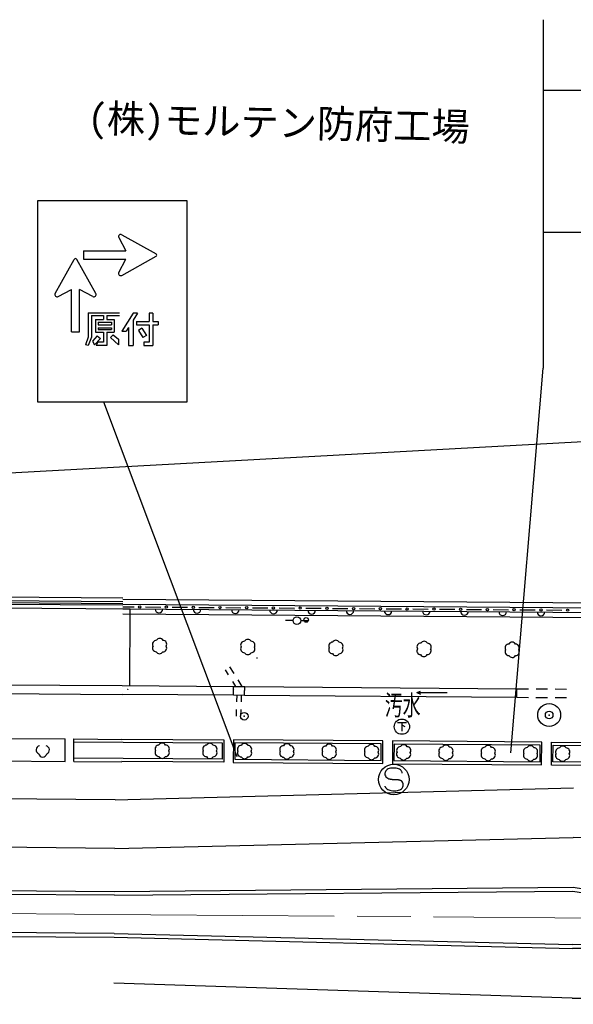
# Model space of a CAD drawing. Units: millimetres, scale not verified. Extents: x 40000 to 680000, y 20000 to 380000.
# Drawn here: x 109575 to 145802, y 277865 to 342289 of the extents above; entities that cross this region are included whole.
import ezdxf
from ezdxf.enums import TextEntityAlignment as Align

# ---------------------------------------------------------------- set-up
doc = ezdxf.new("R2010")
doc.units = ezdxf.units.MM
doc.header["$LTSCALE"] = 1000
doc.header["$PDMODE"] = 32
doc.header["$PDSIZE"] = 500
doc.linetypes.add('CHAIN', pattern=[18.5, 12, -1.5, 3.5, -1.5])
for name, color, linetype, lineweight in [('M-BGD', 7, 'Continuous', 25), ('M-BGD-EXST', 7, 'Continuous', 25), ('M-BMK', 2, 'CHAIN', 13), ('M-BMK-SRVR', 3, 'Continuous', 25), ('M-STR-STRC', 7, 'Continuous', 25), ('M-STR-STRD', 7, 'Continuous', 25)]:
    doc.layers.add(name, color=color, linetype=linetype, lineweight=lineweight)
doc.layers.add('M-BMK-HTXT', color=7, linetype='Continuous')
doc.styles.add('ＭＳ ゴシック', font='')
doc.styles.get('ＭＳ ゴシック').set_extended_font_data('MS Gothic')

msp = doc.modelspace()

# ---------------------------------------------------------------- linework, layer by layer
at = {"layer": 'M-BGD'}
for p, q in [((98258, 312061), (179090, 316477)), ((116327, 303973), (70353, 304323)), ((116329, 304193), (70355, 304543)), ((81941, 304352), (116328, 304089)), ((116331, 304443), (87227, 304664)), ((116331, 304370), (188543, 303825)), ((116806, 303719), (81934, 303985)), ((116327, 303740), (188539, 303200)), ((116328, 303876), (117055, 303870)), ((116329, 304040), (188541, 303495)), ((116778, 298713), (116805, 303719)), ((117805, 303865), (118805, 303857)), ((119555, 303851), (120555, 303844)), ((121304, 303838), (122304, 303830)), ((123054, 303825), (124054, 303817)), ((124804, 303811), (125804, 303804)), ((126554, 303798), (127554, 303790)), ((128304, 303785), (129304, 303777)), ((130054, 303771), (131054, 303764)), ((131804, 303758), (132804, 303750)), ((133554, 303745), (134554, 303737)), ((135304, 303731), (136304, 303724)), ((137054, 303718), (138054, 303711)), ((138804, 303705), (139804, 303697)), ((140554, 303691), (141554, 303684)), ((142304, 303678), (143304, 303671)), ((144054, 303665), (145054, 303657)), ((116324, 303410), (150347, 303156)), ((123246, 299417), (123036, 299749)), ((123602, 299509), (123331, 299936)), ((81908, 298958), (116289, 298716)), ((123725, 298663), (123514, 298995)), ((124141, 298660), (123870, 299087)), ((81654, 298380), (116284, 298136)), ((116289, 298724), (123569, 298665)), ((123564, 298105), (123569, 298665)), ((123569, 298665), (124298, 298659)), ((124293, 298099), (124298, 298659)), ((124298, 298659), (142111, 298514)), ((135555, 298262), (135805, 298362)), ((142108, 297954), (142113, 298514)), ((142111, 298514), (142864, 298509)), ((142111, 298514), (142113, 298514)), ((143364, 298507), (144114, 298502)), ((144614, 298500), (145364, 298495)), ((116285, 298164), (123564, 298105)), ((123564, 298105), (124293, 298099)), ((123779, 298106), (123764, 297662)), ((124078, 298097), (124064, 297653)), ((124293, 298099), (142108, 297954)), ((135555, 298262), (135805, 298162)), ((135555, 298262), (137555, 298261)), ((142108, 297954), (142860, 297949)), ((143360, 297947), (144110, 297942)), ((144610, 297940), (145360, 297935)), ((123749, 297163), (123734, 296719)), ((124048, 297153), (124034, 296709)), ((102719, 295309), (112552, 295231)), ((112540, 293755), (112552, 295231)), ((113107, 293750), (113119, 295227)), ((113119, 295227), (116263, 295202)), ((102708, 293833), (112540, 293755)), ((113107, 293750), (116252, 293725))]:
    msp.add_line(p, q, dxfattribs=at)
for points in [[(116261, 295224), (122934, 295178), (122924, 293701), (116251, 293747)], [(113118, 295045), (122832, 294979), (122825, 293902), (113109, 293968)]]:
    msp.add_lwpolyline(points, dxfattribs=at)
for points in [[(123553, 293697), (133329, 293625), (133340, 295102), (123564, 295174)], [(133963, 293608), (143729, 293533), (143741, 295023), (133974, 295098)], [(123654, 293896), (133231, 293826), (133238, 294903), (123662, 294973)], [(134064, 293808), (143631, 293734), (143639, 294823), (134072, 294897)], [(144378, 295018), (154145, 294943), (154131, 293449), (144367, 293523)], [(144476, 294817), (154043, 294743), (154035, 293648), (144468, 293722)]]:
    msp.add_lwpolyline(points, close=True, dxfattribs=at)
for centre, radius in [((117430, 303867), 75), ((119180, 303854), 75), ((120929, 303841), 75), ((122679, 303827), 75), ((124429, 303814), 75), ((126179, 303801), 75), ((127929, 303788), 75), ((129679, 303774), 75), ((131429, 303761), 75), ((133179, 303748), 75), ((134929, 303734), 75), ((136679, 303721), 75), ((138429, 303708), 75), ((140179, 303694), 75), ((141929, 303681), 75), ((143679, 303668), 75), ((145429, 303654), 75), ((128318, 303014), 150), ((116648, 298476), 10), ((123567, 298451), 10), ((124295, 298379), 10)]:
    msp.add_circle(centre, radius, dxfattribs=at)
for centre in [(118684, 303722), (121183, 303703), (123683, 303685), (126183, 303666), (128683, 303647), (131183, 303629), (133683, 303610), (136183, 303591), (138683, 303573), (141183, 303554), (143683, 303535)]:
    msp.add_arc(centre, 250, 179.57212, 359.57212, dxfattribs=at)
msp.add_point((124267, 296711), dxfattribs=at)
at = {"layer": 'M-BGD-EXST'}
for p, q in [((127468, 302968), (126968, 302972)), ((127968, 302967), (128468, 302968)), ((134291, 296312), (134891, 296297)), ((134591, 296305), (134577, 295730)), ((134588, 296155), (134785, 296050))]:
    msp.add_line(p, q, dxfattribs=at)
for points in [[(133790, 292609), (133816, 292604), (133841, 292599), (133866, 292594), (133892, 292590), (133917, 292586), (133943, 292582), (133968, 292579), (133994, 292576), (134019, 292574), (134045, 292573), (134066, 292572), (134087, 292572), (134108, 292572), (134129, 292572), (134150, 292572), (134171, 292572), (134192, 292573), (134214, 292573), (134235, 292573), (134256, 292573), (134268, 292572), (134279, 292572), (134291, 292571), (134303, 292570), (134314, 292570), (134326, 292568), (134338, 292567), (134349, 292566), (134361, 292564), (134373, 292562), (134379, 292561), (134386, 292560), (134393, 292559), (134400, 292557), (134407, 292556), (134414, 292554), (134421, 292552), (134428, 292550), (134435, 292548), (134441, 292546), (134447, 292544), (134453, 292542), (134459, 292540), (134465, 292538), (134471, 292536), (134477, 292533), (134483, 292531), (134489, 292528), (134494, 292526), (134500, 292523), (134506, 292520), (134512, 292517), (134518, 292514), (134523, 292511), (134529, 292508), (134534, 292505), (134540, 292501), (134545, 292498), (134550, 292494), (134555, 292490), (134562, 292484), (134569, 292478), (134575, 292472), (134582, 292465), (134588, 292458)], [(133540, 292032), (133535, 292039), (133530, 292047), (133525, 292055), (133520, 292063), (133516, 292070), (133511, 292078), (133507, 292086), (133504, 292095), (133501, 292103), (133498, 292111), (133496, 292119), (133495, 292127), (133493, 292135)]]:
    msp.add_lwpolyline(points, dxfattribs=at)
for centre, radius in [((127718, 302967), 250), ((125098, 300528), 10), ((134585, 296030), 500), ((134056, 292573), 1000)]:
    msp.add_circle(centre, radius, dxfattribs=at)
for centre, radius, start, end in [((118517, 301433), 250, 89.3876, 209.3876), ((118735, 301555), 250, 29.3876, 149.3876), ((118950, 301428), 250, 329.3876, 89.3876), ((124284, 301371), 250, 89.3876, 209.3876), ((124502, 301494), 250, 29.3876, 149.3876), ((124717, 301366), 250, 329.3876, 89.3876), ((130052, 301309), 250, 89.3876, 209.3876), ((130269, 301432), 250, 29.3876, 149.3876), ((130485, 301305), 250, 329.3876, 89.3876), ((136037, 301370), 250, 29.3876, 149.3876), ((141804, 301309), 250, 29.3876, 149.3876), ((118514, 301183), 250, 149.3876, 269.3876), ((118729, 301055), 250, 209.3876, 329.3876), ((118947, 301178), 250, 269.3876, 29.3876), ((124282, 301121), 250, 149.3876, 269.3876), ((124497, 300994), 250, 209.3876, 329.3876), ((124715, 301116), 250, 269.3876, 29.3876), ((130049, 301059), 250, 149.3876, 269.3876), ((130482, 301055), 250, 269.3876, 29.3876), ((135816, 300998), 250, 149.3876, 269.3876), ((135819, 301248), 250, 89.3876, 209.3876), ((136249, 300993), 250, 269.3876, 29.3876), ((136252, 301243), 250, 329.3876, 89.3876), ((141584, 300936), 250, 149.3876, 269.3876), ((141586, 301186), 250, 89.3876, 209.3876), ((142017, 300931), 250, 269.3876, 29.3876), ((142019, 301181), 250, 329.3876, 89.3876), ((130264, 300932), 250, 209.3876, 329.3876), ((136031, 300870), 250, 209.3876, 329.3876), ((141799, 300809), 250, 209.3876, 329.3876), ((110911, 294519), 269, 100.75605, 249.2973), ((111245, 294515), 273, 290.56616, 78.96113), ((118688, 294331), 250, 149.78043, 269.78043), ((118689, 294581), 250, 89.78043, 209.78043), ((118906, 294706), 250, 29.78043, 149.78043), ((119121, 294330), 250, 269.78043, 29.78043), ((119122, 294580), 250, 329.78043, 89.78043), ((121804, 294320), 250, 149.78043, 269.78043), ((121805, 294570), 250, 89.78043, 209.78043), ((122022, 294694), 250, 29.78043, 149.78043), ((122237, 294318), 250, 269.78043, 29.78043), ((122238, 294568), 250, 329.78043, 89.78043), ((124076, 294307), 250, 149.58124, 269.58124), ((124077, 294557), 250, 89.58124, 209.58124), ((124295, 294680), 250, 29.58124, 149.58124), ((124509, 294303), 250, 269.58124, 29.58124), ((124510, 294553), 250, 329.58124, 89.58124), ((126846, 294536), 250, 89.58124, 209.58124), ((127064, 294660), 250, 29.58124, 149.58124), ((127279, 294533), 250, 329.58124, 89.58124), ((129615, 294516), 250, 89.58124, 209.58124), ((129833, 294639), 250, 29.58124, 149.58124), ((130048, 294513), 250, 329.58124, 89.58124), ((132384, 294496), 250, 89.58124, 209.58124), ((132602, 294619), 250, 29.58124, 149.58124), ((132817, 294493), 250, 329.58124, 89.58124), ((134486, 294474), 250, 89.56005, 209.56005), ((134704, 294597), 250, 29.56005, 149.56005), ((134919, 294471), 250, 329.56005, 89.56005), ((137253, 294453), 250, 89.56005, 209.56005), ((137470, 294576), 250, 29.56005, 149.56005), ((137686, 294449), 250, 329.56005, 89.56005), ((140019, 294432), 250, 89.56005, 209.56005), ((140237, 294555), 250, 29.56005, 149.56005), ((140452, 294428), 250, 329.56005, 89.56005), ((142786, 294410), 250, 89.56005, 209.56005), ((143004, 294534), 250, 29.56005, 149.56005), ((143219, 294407), 250, 329.56005, 89.56005), ((144890, 294391), 250, 89.56005, 209.56005), ((145108, 294515), 250, 29.56005, 149.56005), ((145323, 294388), 250, 329.56005, 89.56005), ((111079, 294308), 266, 188.73985, 349.61114), ((118904, 294206), 250, 209.78043, 329.78043), ((122020, 294194), 250, 209.78043, 329.78043), ((124291, 294180), 250, 209.58124, 329.58124), ((126845, 294286), 250, 149.58124, 269.58124), ((127060, 294160), 250, 209.58124, 329.58124), ((127278, 294283), 250, 269.58124, 29.58124), ((129614, 294266), 250, 149.58124, 269.58124), ((129829, 294139), 250, 209.58124, 329.58124), ((130047, 294263), 250, 269.58124, 29.58124), ((132383, 294246), 250, 149.58124, 269.58124), ((132598, 294119), 250, 209.58124, 329.58124), ((132816, 294243), 250, 269.58124, 29.58124), ((134484, 294224), 250, 149.56005, 269.56005), ((134700, 294097), 250, 209.56005, 329.56005), ((134917, 294221), 250, 269.56005, 29.56005), ((137251, 294203), 250, 149.56005, 269.56005), ((137466, 294076), 250, 209.56005, 329.56005), ((137684, 294199), 250, 269.56005, 29.56005), ((140018, 294182), 250, 149.56005, 269.56005), ((140233, 294055), 250, 209.56005, 329.56005), ((140451, 294178), 250, 269.56005, 29.56005), ((142784, 294160), 250, 149.56005, 269.56005), ((143000, 294034), 250, 209.56005, 329.56005), ((143217, 294157), 250, 269.56005, 29.56005), ((144888, 294141), 250, 149.56005, 269.56005), ((145104, 294015), 250, 209.56005, 329.56005), ((145321, 294138), 250, 269.56005, 29.56005), ((133930, 292843), 491, 135.15085, 149.93667), ((133832, 292949), 347, 114.63796, 136.08554), ((133933, 292727), 591, 100.05395, 114.52623), ((134023, 292234), 1092, 90.54544, 100.1869), ((134042, 292070), 1257, 82.47698, 91.3279), ((134116, 292612), 709, 69.27414, 82.6429), ((134218, 292884), 419, 50.33996, 69.2792), ((134224, 292902), 401, 40.39427, 49.36849), ((134144, 292811), 521, 31.07407, 42.21432), ((133766, 292952), 298, 172.36814, 193.72008), ((133757, 292944), 290, 150.0708, 170.82171), ((133765, 292952), 298, 193.7824, 222.17001), ((133874, 293052), 445, 222.25697, 242.81644), ((133966, 293234), 650, 242.95506, 254.28289), ((134430, 292983), 188, 15.48494, 31.07407), ((134512, 293011), 101, 353.24514, 12.74605), ((133894, 292308), 449, 217.94831, 228.20445), ((133902, 292328), 470, 229.12381, 248.26742), ((133997, 292569), 728, 248.31346, 261.14941), ((134072, 293061), 1226, 261.2217, 270.98278), ((134090, 293107), 1272, 270.15164, 279.41634), ((134180, 292557), 715, 279.49367, 291.46503), ((134285, 292291), 428, 291.45807, 309.06252), ((134336, 292223), 344, 309.52638, 337.1503), ((134331, 292226), 346, 0.82024, 42.03911), ((134328, 292219), 349, 338.2637, 2.05452)]:
    msp.add_arc(centre, radius, start, end, dxfattribs=at)
at = {"layer": 'M-BMK'}
for p, q in [((70930, 284136), (118161, 283730)), ((118161, 283730), (169426, 283339))]:
    msp.add_line(p, q, dxfattribs=at)
at = {"layer": 'M-BMK-SRVR'}
msp.add_circle((144223, 296794), 750, dxfattribs=at)
msp.add_point((144223, 296794), dxfattribs=at)
at = {"layer": 'M-STR-STRC'}
for p, q in [((143840, 342289), (143840, 319491)), ((147778, 337647), (143840, 337647)), ((110767, 330463), (120513, 330463)), ((110767, 317256), (110767, 330463)), ((120513, 330463), (120513, 317256)), ((116066, 328027), (116520, 327159)), ((116264, 328219), (118497, 326967)), ((147778, 328364), (143840, 328364)), ((113755, 327159), (116520, 327159)), ((113755, 327159), (113755, 326619)), ((116264, 325558), (118497, 326810)), ((111895, 324373), (113147, 326607)), ((114556, 324373), (113304, 326607)), ((113755, 326619), (116520, 326619)), ((116066, 325750), (116520, 326619)), ((112087, 324175), (112955, 324629)), ((112955, 321865), (112955, 324629)), ((114364, 324175), (113495, 324629)), ((113495, 321865), (113495, 324629)), ((114049, 323110), (116108, 323110)), ((114049, 323110), (114049, 321522)), ((114265, 322930), (114265, 321522)), ((114265, 322930), (115049, 322930)), ((115049, 322930), (115049, 322669)), ((115284, 322930), (116108, 322930)), ((115284, 322930), (115284, 322669)), ((116993, 323081), (116257, 321915)), ((117278, 323081), (116990, 322625)), ((117278, 323081), (116993, 323081)), ((118284, 323081), (118049, 323081)), ((118049, 323081), (118049, 322551)), ((118284, 323081), (118284, 322551)), ((114535, 322669), (115049, 322669)), ((114535, 322669), (114535, 321842)), ((114715, 322489), (115578, 322489)), ((114715, 322489), (114715, 322316)), ((114715, 322316), (115578, 322316)), ((114715, 322136), (115578, 322136)), ((114715, 322136), (114715, 322022)), ((115284, 322669), (115758, 322669)), ((115578, 322489), (115578, 322316)), ((115578, 322136), (115578, 322022)), ((115758, 322669), (115758, 321842)), ((116696, 322159), (116542, 321915)), ((116696, 322159), (116696, 320963)), ((116990, 322625), (116990, 320963)), ((117225, 322551), (117225, 322316)), ((117225, 322551), (118049, 322551)), ((117225, 322316), (118049, 322316)), ((118049, 322316), (118049, 321198)), ((118284, 322551), (118637, 322551)), ((118284, 322316), (118637, 322316)), ((118284, 322316), (118284, 320963)), ((118637, 322551), (118637, 322316)), ((112955, 321865), (113495, 321865)), ((114049, 321522), (113872, 321022)), ((114265, 321522), (114049, 320963)), ((114637, 321610), (114343, 321257)), ((114535, 321842), (115049, 321842)), ((114637, 321610), (114872, 321434)), ((114715, 322022), (115578, 322022)), ((115049, 321842), (115049, 321198)), ((115284, 321842), (115758, 321842)), ((115284, 321842), (115284, 320963)), ((115520, 321492), (115696, 321669)), ((115520, 321492), (116049, 321022)), ((115696, 321669), (116049, 321375)), ((116257, 321915), (116542, 321915)), ((117570, 322105), (117343, 321963)), ((117343, 321963), (117637, 321492)), ((117570, 322105), (117865, 321635)), ((117865, 321635), (117637, 321492)), ((114049, 320963), (113872, 321022)), ((114343, 321257), (114461, 321022)), ((114872, 321434), (114461, 321022)), ((114696, 321198), (114578, 320963)), ((115284, 320963), (114578, 320963)), ((115049, 321198), (114696, 321198)), ((116049, 321375), (116049, 321022)), ((116696, 320963), (116990, 320963)), ((117696, 321198), (117696, 320963)), ((118049, 321198), (117696, 321198)), ((117696, 320963), (118284, 320963)), ((141707, 294314), (143840, 319491)), ((120513, 317256), (110767, 317256)), ((123812, 294064), (115073, 317256)), ((115819, 291248), (145825, 292020)), ((115819, 291248), (70244, 291595)), ((115794, 288059), (145801, 288770)), ((162635, 288641), (145801, 288770)), ((115794, 288059), (70218, 288544)), ((86174, 285474), (115773, 285248)), ((115773, 285248), (145792, 285520)), ((145792, 285520), (165808, 282367)), ((106150, 282322), (115750, 282249)), ((115750, 282249), (145745, 281520)), ((198781, 281115), (145745, 281520)), ((145720, 278270), (115727, 279248)), ((145720, 278270), (198756, 277865))]:
    msp.add_line(p, q, dxfattribs=at)
for centre, radius, start, end in [((116193, 328094), 144, 60.72604, 207.60398), ((113225, 326563), 90, 29.27396, 150.72604), ((118453, 326889), 90, 299.27396, 60.72604), ((116193, 325684), 144, 152.39602, 299.27396), ((112020, 324303), 144, 150.72604, 297.60398), ((114430, 324303), 144, 242.39602, 29.27396)]:
    msp.add_arc(centre, radius, start, end, dxfattribs=at)
at = {"layer": 'M-STR-STRD'}
for p, q in [((115771, 284998), (96228, 285147)), ((115771, 284998), (145774, 285270)), ((145774, 285270), (165787, 282117)), ((115752, 282498), (106152, 282572)), ((115752, 282498), (145747, 281770)), ((195145, 281393), (145747, 281770))]:
    msp.add_line(p, q, dxfattribs=at)

# ---------------------------------------------------------------- texts
at = {"layer": 'M-BGD-EXST', "style": 'ＭＳ ゴシック', "width": 0.65}
msp.add_text('汚水', height=1320, rotation=359.627, dxfattribs=at).set_placement((133472, 298103), align=Align.TOP_LEFT)
at = {"layer": 'M-BMK-HTXT', "style": 'ＭＳ ゴシック'}
msp.add_text('(株)モルテン防府工場', height=1833, rotation=358.627, dxfattribs=at).set_placement((114059, 336782), align=Align.TOP_LEFT)

doc.saveas('drawing.dxf')
